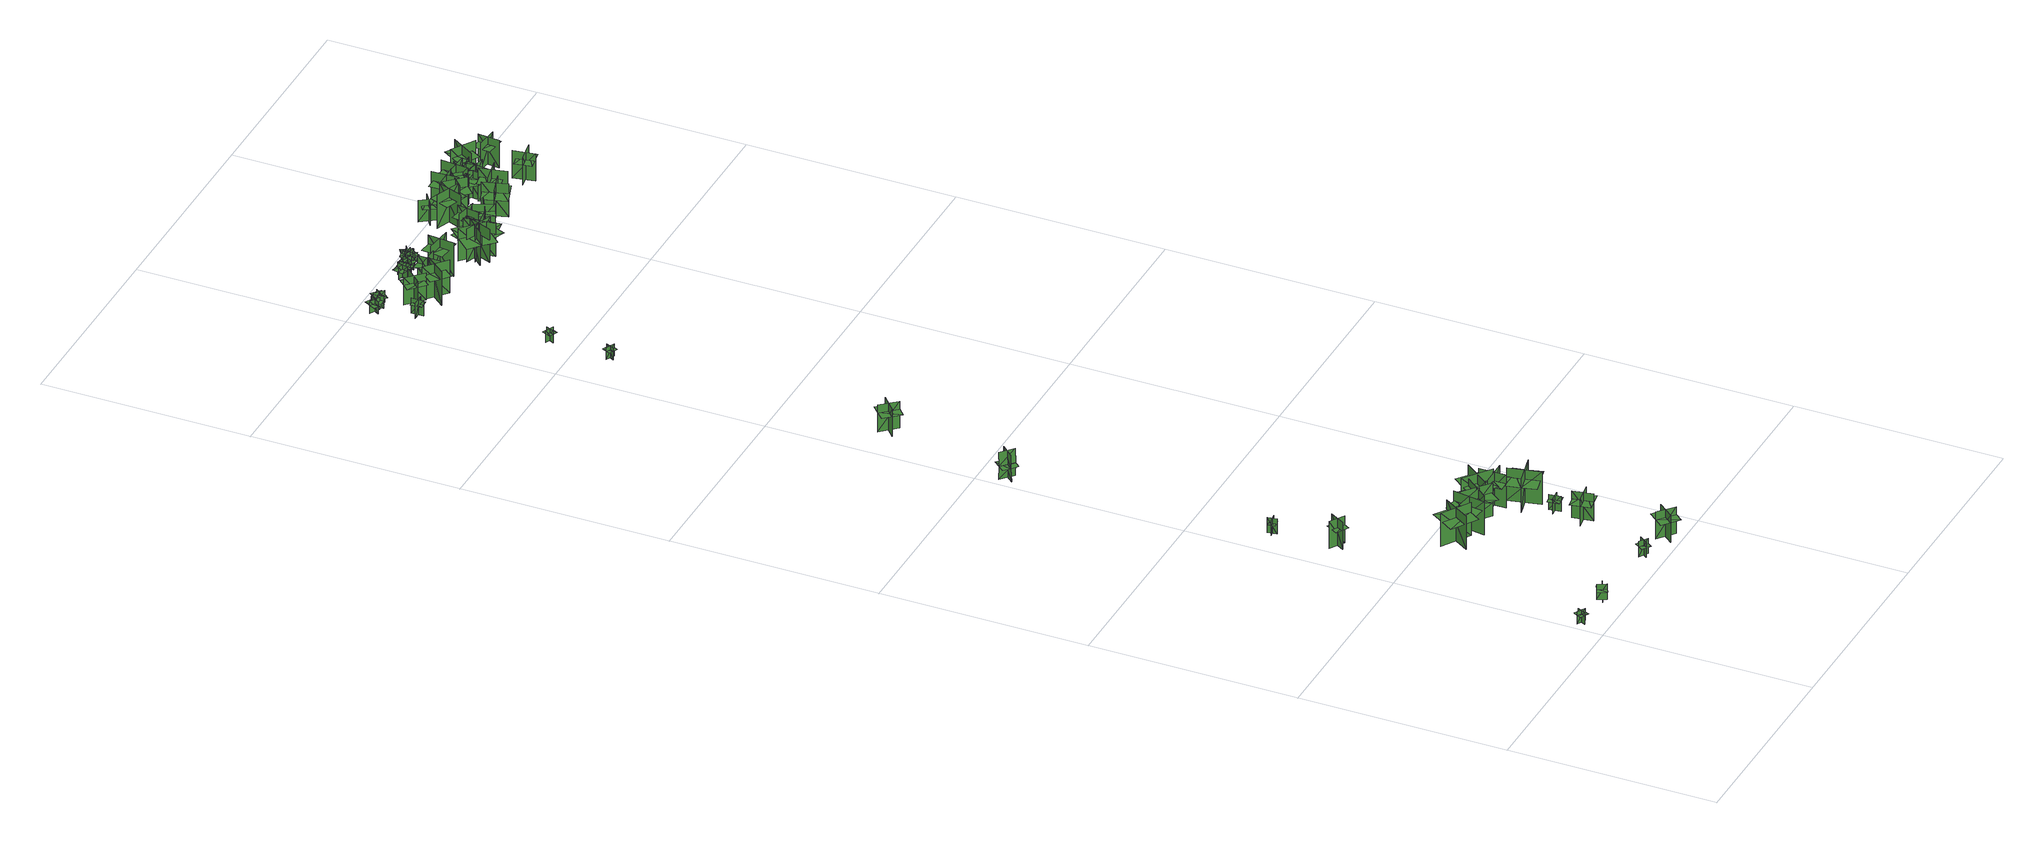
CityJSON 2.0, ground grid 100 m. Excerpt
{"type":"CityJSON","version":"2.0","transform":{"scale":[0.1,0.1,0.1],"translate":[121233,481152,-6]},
"CityObjects":{
"tree1":{"type":"SolitaryVegetationObject","geometry":[{"type":"MultiSurface","lod":"1","boundaries":[[[0,1,2]],[[0,2,3]],[[4,5,6]],[[4,6,7]],[[8,9,10]],[[8,10,11]],[[8,11,12]],[[8,12,13]]]}]},
"tree2":{"type":"SolitaryVegetationObject","geometry":[{"type":"MultiSurface","lod":"1","boundaries":[[[14,15,16]],[[14,16,17]],[[18,19,20]],[[18,20,21]],[[22,23,24]],[[22,24,25]],[[22,26,27]],[[22,27,23]]]}]},
"tree3":{"type":"SolitaryVegetationObject","geometry":[{"type":"MultiSurface","lod":"1","boundaries":[[[28,29,30]],[[28,30,31]],[[32,33,34]],[[32,34,35]],[[36,37,38]],[[36,38,39]],[[36,39,40]],[[36,40,41]]]}]},
"tree4":{"type":"SolitaryVegetationObject","geometry":[{"type":"MultiSurface","lod":"1","boundaries":[[[42,43,44]],[[42,44,45]],[[46,47,48]],[[46,48,49]],[[50,51,52]],[[50,52,53]],[[50,53,54]],[[50,54,55]]]}]},
"tree5":{"type":"SolitaryVegetationObject","geometry":[{"type":"MultiSurface","lod":"1","boundaries":[[[56,57,58]],[[56,58,59]],[[60,61,62]],[[60,62,63]],[[64,65,66]],[[64,66,67]],[[64,68,69]],[[64,69,65]]]}]},
"tree6":{"type":"SolitaryVegetationObject","geometry":[{"type":"MultiSurface","lod":"1","boundaries":[[[70,71,72]],[[70,72,73]],[[74,75,76]],[[74,76,77]],[[78,79,80]],[[78,80,81]],[[78,81,82]],[[78,82,83]]]}]},
"tree7":{"type":"SolitaryVegetationObject","geometry":[{"type":"MultiSurface","lod":"1","boundaries":[[[84,85,86]],[[84,86,87]],[[88,89,90]],[[88,90,91]],[[92,93,94]],[[92,94,95]],[[92,95,96]],[[92,96,97]]]}]},
"tree8":{"type":"SolitaryVegetationObject","geometry":[{"type":"MultiSurface","lod":"1","boundaries":[[[98,99,100]],[[98,100,101]],[[102,103,104]],[[102,104,105]],[[106,107,108]],[[106,108,109]],[[106,109,110]],[[106,110,111]]]}]},
"tree9":{"type":"SolitaryVegetationObject","geometry":[{"type":"MultiSurface","lod":"1","boundaries":[[[112,113,114]],[[112,114,115]],[[116,117,118]],[[116,118,119]],[[120,121,122]],[[120,122,123]],[[120,123,124]],[[120,124,125]]]}]},
"tree10":{"type":"SolitaryVegetationObject","geometry":[{"type":"MultiSurface","lod":"1","boundaries":[[[126,127,128]],[[126,128,129]],[[130,131,132]],[[130,132,133]],[[134,135,131]],[[134,131,130]],[[136,137,127]],[[136,127,126]],[[126,127,138]],[[126,138,139]],[[126,140,141]],[[126,141,127]]]}]},
"tree11":{"type":"SolitaryVegetationObject","geometry":[{"type":"MultiSurface","lod":"1","boundaries":[[[142,143,144]],[[142,144,145]],[[146,147,148]],[[146,148,149]],[[150,151,152]],[[150,152,153]],[[150,153,154]],[[150,154,155]]]}]},
"tree12":{"type":"SolitaryVegetationObject","geometry":[{"type":"MultiSurface","lod":"1","boundaries":[[[156,157,158]],[[156,158,159]],[[160,161,162]],[[160,162,163]],[[164,165,166]],[[164,166,167]],[[164,167,168]],[[164,168,169]]]}]},
"tree13":{"type":"SolitaryVegetationObject","geometry":[{"type":"MultiSurface","lod":"1","boundaries":[[[170,171,172]],[[170,172,173]],[[174,175,176]],[[174,176,177]],[[178,179,180]],[[178,180,181]],[[178,181,182]],[[178,182,183]]]}]},
"tree14":{"type":"SolitaryVegetationObject","geometry":[{"type":"MultiSurface","lod":"1","boundaries":[[[184,185,186]],[[184,186,187]],[[188,189,190]],[[188,190,191]],[[192,193,194]],[[192,194,195]],[[192,196,197]],[[192,197,193]]]}]},
"tree15":{"type":"SolitaryVegetationObject","geometry":[{"type":"MultiSurface","lod":"1","boundaries":[[[198,199,200]],[[198,200,201]],[[202,203,204]],[[202,204,205]],[[206,207,208]],[[206,208,209]],[[206,209,210]],[[206,210,211]]]}]},
"tree16":{"type":"SolitaryVegetationObject","geometry":[{"type":"MultiSurface","lod":"1","boundaries":[[[212,213,214]],[[212,214,215]],[[216,217,218]],[[216,218,219]],[[220,221,222]],[[220,222,223]],[[220,223,224]],[[220,224,225]]]}]},
"tree17":{"type":"SolitaryVegetationObject","geometry":[{"type":"MultiSurface","lod":"1","boundaries":[[[226,227,228]],[[226,228,229]],[[230,231,232]],[[230,232,233]],[[234,235,236]],[[234,236,237]],[[234,237,238]],[[234,238,239]]]}]},
"tree18":{"type":"SolitaryVegetationObject","geometry":[{"type":"MultiSurface","lod":"1","boundaries":[[[240,241,242]],[[240,242,243]],[[244,245,246]],[[244,246,247]],[[248,249,250]],[[248,250,251]],[[248,251,252]],[[248,252,253]]]}]},
"tree19":{"type":"SolitaryVegetationObject","geometry":[{"type":"MultiSurface","lod":"1","boundaries":[[[254,255,256]],[[254,256,257]],[[258,259,260]],[[258,260,261]],[[262,263,264]],[[262,264,265]],[[262,266,267]],[[262,267,263]]]}]},
"tree20":{"type":"SolitaryVegetationObject","geometry":[{"type":"MultiSurface","lod":"1","boundaries":[[[268,269,270]],[[268,270,271]],[[272,273,274]],[[272,274,275]],[[276,277,278]],[[276,278,279]],[[276,279,280]],[[276,280,281]]]}]},
"tree21":{"type":"SolitaryVegetationObject","geometry":[{"type":"MultiSurface","lod":"1","boundaries":[[[282,283,284]],[[282,284,285]],[[286,287,288]],[[286,288,289]],[[290,291,292]],[[290,292,293]],[[290,293,294]],[[290,294,295]]]}]},
"tree22":{"type":"SolitaryVegetationObject","geometry":[{"type":"MultiSurface","lod":"1","boundaries":[[[296,297,298]],[[296,298,299]],[[300,301,302]],[[300,302,303]],[[304,305,306]],[[304,306,307]],[[304,307,308]],[[304,308,309]]]}]},
"tree23":{"type":"SolitaryVegetationObject","geometry":[{"type":"MultiSurface","lod":"1","boundaries":[[[310,311,312]],[[310,312,313]],[[314,315,316]],[[314,316,317]],[[318,319,320]],[[318,320,321]],[[318,322,323]],[[318,323,319]]]}]},
"tree24":{"type":"SolitaryVegetationObject","geometry":[{"type":"MultiSurface","lod":"1","boundaries":[[[324,325,326]],[[324,326,327]],[[328,329,330]],[[328,330,331]],[[332,333,334]],[[332,334,335]],[[332,336,337]],[[332,337,333]]]}]},
"tree25":{"type":"SolitaryVegetationObject","geometry":[{"type":"MultiSurface","lod":"1","boundaries":[[[338,339,340]],[[338,340,341]],[[342,343,344]],[[342,344,345]],[[346,347,348]],[[346,348,349]],[[346,350,351]],[[346,351,347]]]}]},
"tree26":{"type":"SolitaryVegetationObject","geometry":[{"type":"MultiSurface","lod":"1","boundaries":[[[352,353,354]],[[352,354,355]],[[356,357,358]],[[356,358,359]],[[360,361,362]],[[360,362,363]],[[360,363,364]],[[360,364,365]]]}]},
"tree27":{"type":"SolitaryVegetationObject","geometry":[{"type":"MultiSurface","lod":"1","boundaries":[[[366,367,368]],[[366,368,369]],[[370,371,372]],[[370,372,373]],[[374,375,376]],[[374,376,377]],[[374,377,378]],[[374,378,379]]]}]},
"tree28":{"type":"SolitaryVegetationObject","geometry":[{"type":"MultiSurface","lod":"1","boundaries":[[[380,381,382]],[[380,382,383]],[[384,385,386]],[[384,386,387]],[[388,389,390]],[[388,390,391]],[[388,391,392]],[[388,392,393]]]}]},
"tree29":{"type":"SolitaryVegetationObject","geometry":[{"type":"MultiSurface","lod":"1","boundaries":[[[394,395,396]],[[394,396,397]],[[398,399,400]],[[398,400,401]],[[402,403,404]],[[402,404,405]],[[402,406,407]],[[402,407,403]]]}]},
"tree30":{"type":"SolitaryVegetationObject","geometry":[{"type":"MultiSurface","lod":"1","boundaries":[[[408,409,410]],[[408,410,411]],[[412,413,414]],[[412,414,415]],[[416,417,418]],[[416,418,419]],[[416,419,420]],[[416,420,421]]]}]},
"tree31":{"type":"SolitaryVegetationObject","geometry":[{"type":"MultiSurface","lod":"1","boundaries":[[[422,423,424]],[[422,424,425]],[[426,427,428]],[[426,428,429]],[[430,431,432]],[[430,432,433]],[[430,433,434]],[[430,434,435]]]}]},
"tree32":{"type":"SolitaryVegetationObject","geometry":[{"type":"MultiSurface","lod":"1","boundaries":[[[436,437,438]],[[436,438,439]],[[440,441,442]],[[440,442,443]],[[444,445,446]],[[444,446,447]],[[444,447,448]],[[444,448,449]]]}]},
"tree33":{"type":"SolitaryVegetationObject","geometry":[{"type":"MultiSurface","lod":"1","boundaries":[[[450,451,452]],[[450,452,453]],[[454,455,456]],[[454,456,457]],[[458,459,460]],[[458,460,461]],[[458,461,462]],[[458,462,463]]]}]},
"tree34":{"type":"SolitaryVegetationObject","geometry":[{"type":"MultiSurface","lod":"1","boundaries":[[[464,465,466]],[[464,466,467]],[[468,469,470]],[[468,470,471]],[[472,473,474]],[[472,474,475]],[[472,475,476]],[[472,476,477]]]}]},
"tree35":{"type":"SolitaryVegetationObject","geometry":[{"type":"MultiSurface","lod":"1","boundaries":[[[478,479,480]],[[478,480,481]],[[482,483,484]],[[482,484,485]],[[486,487,488]],[[486,488,489]],[[486,489,490]],[[486,490,491]]]}]},
"tree36":{"type":"SolitaryVegetationObject","geometry":[{"type":"MultiSurface","lod":"1","boundaries":[[[492,493,494]],[[492,494,495]],[[496,497,498]],[[496,498,499]],[[500,501,502]],[[500,502,503]],[[500,503,504]],[[500,504,505]]]}]},
"tree37":{"type":"SolitaryVegetationObject","geometry":[{"type":"MultiSurface","lod":"1","boundaries":[[[506,507,508]],[[506,508,509]],[[510,511,512]],[[510,512,513]],[[514,515,516]],[[514,516,517]],[[514,518,519]],[[514,519,515]]]}]},
"tree38":{"type":"SolitaryVegetationObject","geometry":[{"type":"MultiSurface","lod":"1","boundaries":[[[520,521,522]],[[520,522,523]],[[524,525,526]],[[524,526,527]],[[528,529,530]],[[528,530,531]],[[528,532,533]],[[528,533,529]]]}]},
"tree39":{"type":"SolitaryVegetationObject","geometry":[{"type":"MultiSurface","lod":"1","boundaries":[[[534,535,536]],[[534,536,537]],[[538,539,540]],[[538,540,541]],[[542,543,544]],[[542,544,545]],[[542,546,547]],[[542,547,543]]]}]},
"tree40":{"type":"SolitaryVegetationObject","geometry":[{"type":"MultiSurface","lod":"1","boundaries":[[[548,549,550]],[[548,550,551]],[[552,553,554]],[[552,554,555]],[[556,557,558]],[[556,558,559]],[[556,560,561]],[[556,561,557]]]}]},
"tree41":{"type":"SolitaryVegetationObject","geometry":[{"type":"MultiSurface","lod":"1","boundaries":[[[562,563,564]],[[562,564,565]],[[566,567,568]],[[566,568,569]],[[570,571,572]],[[570,572,573]],[[570,573,574]],[[570,574,575]]]}]},
"tree42":{"type":"SolitaryVegetationObject","geometry":[{"type":"MultiSurface","lod":"1","boundaries":[[[576,577,578]],[[576,578,579]],[[580,581,582]],[[580,582,583]],[[584,585,586]],[[584,586,587]],[[584,587,588]],[[584,588,589]]]}]},
"tree43":{"type":"SolitaryVegetationObject","geometry":[{"type":"MultiSurface","lod":"1","boundaries":[[[590,591,592]],[[590,592,593]],[[594,595,596]],[[594,596,597]],[[598,599,600]],[[598,600,601]],[[598,602,603]],[[598,603,599]]]}]},
"tree44":{"type":"SolitaryVegetationObject","geometry":[{"type":"MultiSurface","lod":"1","boundaries":[[[604,605,606]],[[604,606,607]],[[608,609,610]],[[608,610,611]],[[612,613,614]],[[612,614,615]],[[612,616,617]],[[612,617,613]]]}]},
"tree45":{"type":"SolitaryVegetationObject","geometry":[{"type":"MultiSurface","lod":"1","boundaries":[[[618,619,620]],[[618,620,621]],[[622,623,624]],[[622,624,625]],[[626,627,628]],[[626,628,629]],[[626,629,630]],[[626,630,631]]]}]},
"tree46":{"type":"SolitaryVegetationObject","geometry":[{"type":"MultiSurface","lod":"1","boundaries":[[[632,633,634]],[[632,634,635]],[[636,637,638]],[[636,638,639]],[[640,641,642]],[[640,642,643]],[[640,644,645]],[[640,645,641]]]}]},
"tree47":{"type":"SolitaryVegetationObject","geometry":[{"type":"MultiSurface","lod":"1","boundaries":[[[646,647,648]],[[646,648,649]],[[650,651,652]],[[650,652,653]],[[654,655,656]],[[654,656,657]],[[654,658,659]],[[654,659,655]]]}]},
"tree48":{"type":"SolitaryVegetationObject","geometry":[{"type":"MultiSurface","lod":"1","boundaries":[[[660,661,662]],[[660,662,663]],[[664,665,666]],[[664,666,667]],[[668,669,670]],[[668,670,671]],[[668,671,672]],[[668,672,673]]]}]},
"tree49":{"type":"SolitaryVegetationObject","geometry":[{"type":"MultiSurface","lod":"1","boundaries":[[[674,675,676]],[[674,676,677]],[[678,679,680]],[[678,680,681]],[[682,683,684]],[[682,684,685]],[[682,685,686]],[[682,686,687]]]}]},
"tree50":{"type":"SolitaryVegetationObject","geometry":[{"type":"MultiSurface","lod":"1","boundaries":[[[688,689,690]],[[688,690,691]],[[692,693,694]],[[692,694,695]],[[696,697,698]],[[696,698,699]],[[696,700,701]],[[696,701,697]]]}]},
"tree51":{"type":"SolitaryVegetationObject","geometry":[{"type":"MultiSurface","lod":"1","boundaries":[[[702,703,704]],[[702,704,705]],[[706,707,708]],[[706,708,709]],[[710,711,712]],[[710,712,713]],[[710,714,715]],[[710,715,711]]]}]},
"tree52":{"type":"SolitaryVegetationObject","geometry":[{"type":"MultiSurface","lod":"1","boundaries":[[[716,717,718]],[[716,718,719]],[[720,721,722]],[[720,722,723]],[[724,725,726]],[[724,726,727]],[[724,728,729]],[[724,729,725]]]}]}
},
"vertices":[
[48,139,22],[28,99,22],[28,99,84],[48,139,84],[20,130,22],[59,110,22],[59,110,84],[20,130,84],[20,130,67],[10,110,67],[49,90,67],[59,110,67],[69,130,67],[30,150,67],
[268,124,20],[225,102,20],[225,102,99],[268,124,99],[233,135,20],[254,93,20],[254,93,99],[233,135,99],[233,135,74],[254,93,74],[277,104,74],[256,147,74],[210,123,74],[231,81,74],
[130,1301,25],[171,1371,25],[171,1371,165],[130,1301,165],[182,1315,25],[182,1315,165],[112,1356,165],[112,1356,25],[180,1317,120],[197,1346,120],[140,1379,120],[123,1349,120],[106,1320,120],[163,1287,120],
[104,1630,23],[148,1638,23],[148,1638,100],[104,1630,100],[128,1613,23],[128,1613,100],[121,1657,100],[121,1657,23],[128,1615,75],[147,1618,75],[141,1653,75],[122,1650,75],[103,1647,75],[109,1612,75],
[651,115,22],[624,76,22],[624,76,101],[651,115,101],[615,108,22],[655,81,22],[655,81,101],[615,108,101],[615,108,75],[655,81,75],[669,103,75],[630,130,75],[601,87,75],[640,60,75],
[375,823,9],[460,955,9],[460,955,180],[375,823,180],[484,848,9],[352,933,9],[352,933,180],[484,848,180],[479,851,133],[517,909,133],[395,988,133],[358,930,133],[320,872,133],[441,793,133],
[605,866,8],[449,889,8],[449,889,179],[605,866,179],[537,956,8],[514,800,8],[514,800,179],[537,956,179],[536,950,132],[468,960,132],[447,817,132],[515,807,132],[583,796,132],[604,940,132],
[849,109,16],[785,33,16],[785,33,155],[849,109,155],[783,104,16],[859,40,16],[859,40,155],[783,104,155],[783,104,116],[751,66,116],[827,1,116],[859,40,116],[891,78,116],[815,142,116],
[655,940,9],[556,818,9],[556,818,180],[655,940,180],[543,927,9],[666,829,9],[666,829,180],[543,927,180],[548,923,132],[505,870,132],[618,779,132],[661,833,132],[704,886,132],[591,977,132],
[31,2839,85],[82,2896,85],[53,2923,86],[2,2866,86],[27,2892,85],[84,2841,85],[87,2845,156],[30,2896,156],[30,2896,15],[87,2845,15],[34,2837,15],[85,2894,15],[82,2896,156],[31,2839,156],[60,2814,86],[111,2871,86],
[808,411,11],[792,509,11],[792,509,150],[808,411,150],[847,464,11],[749,448,11],[749,448,150],[847,464,150],[847,464,111],[839,513,111],[741,498,111],[749,448,111],[757,399,111],[855,415,111],
[751,865,20],[626,960,20],[626,960,191],[751,865,191],[735,976,20],[639,851,20],[639,851,191],[735,976,191],[731,971,143],[676,1013,143],[588,898,143],[643,856,143],[698,814,143],[786,929,143],
[835,601,14],[780,594,14],[780,594,91],[835,601,91],[806,624,14],[813,569,14],[813,569,91],[806,624,91],[806,624,70],[779,620,70],[785,566,70],[813,569,70],[840,572,70],[834,627,70],
[746,931,7],[749,801,7],[749,801,180],[746,931,180],[675,856,7],[805,859,7],[805,859,180],[675,856,180],[746,920,135],[749,801,135],[800,802,135],[797,921,135],[695,919,135],[697,800,135],
[799,822,10],[834,669,10],[834,669,181],[799,822,181],[740,726,10],[893,762,10],[893,762,181],[740,726,181],[746,728,134],[762,660,134],[903,693,134],[887,760,134],[872,827,134],[731,795,134],
[200,3517,31],[126,3450,31],[126,3450,170],[200,3517,170],[133,3521,31],[200,3447,31],[200,3447,170],[133,3521,170],[133,3521,131],[97,3487,131],[164,3414,131],[200,3447,131],[237,3481,131],[170,3554,131],
[163,4830,34],[203,4811,34],[203,4811,95],[163,4830,95],[173,4802,34],[192,4842,34],[192,4842,95],[173,4802,95],[173,4802,78],[193,4792,78],[212,4832,78],[192,4842,78],[172,4851,78],[153,4812,78],
[215,5108,35],[174,5124,35],[174,5124,97],[215,5108,97],[204,5135,35],[187,5094,35],[187,5094,97],[204,5135,97],[204,5135,79],[184,5143,79],[167,5102,79],[187,5094,79],[208,5085,79],[225,5126,79],
[111,5738,59],[113,5679,59],[113,5679,138],[111,5738,138],[79,5704,59],[138,5706,59],[138,5706,138],[79,5704,138],[111,5733,117],[113,5679,117],[136,5680,117],[134,5734,117],[88,5732,117],[89,5678,117],
[81,5876,60],[81,5876,122],[34,5902,122],[34,5902,60],[46,5866,60],[46,5866,122],[71,5912,122],[71,5912,60],[42,5859,102],[66,5847,102],[96,5903,102],[73,5916,102],[49,5929,102],[19,5872,102],
[92,5861,61],[92,5861,123],[86,5914,123],[86,5914,61],[64,5884,61],[64,5884,123],[115,5890,123],[115,5890,61],[56,5883,103],[59,5857,103],[123,5863,103],[120,5890,103],[117,5917,103],[53,5910,103],
[95,5910,62],[95,5910,124],[137,5876,124],[137,5876,62],[131,5913,62],[131,5913,124],[99,5873,124],[99,5873,62],[136,5919,104],[116,5936,104],[75,5886,104],[96,5869,104],[117,5852,104],[157,5902,104],
[236,5724,57],[158,5796,57],[158,5796,198],[236,5724,198],[232,5808,57],[160,5730,57],[160,5730,198],[232,5808,198],[229,5730,162],[158,5796,162],[130,5765,162],[201,5699,162],[258,5761,162],[187,5827,162],
[230,5647,54],[313,5746,54],[313,5746,226],[230,5647,226],[332,5656,54],[232,5740,54],[232,5740,226],[332,5656,226],[237,5655,182],[313,5746,182],[274,5779,182],[198,5688,182],[276,5622,182],[353,5713,182],
[344,5707,59],[344,5813,59],[344,5813,200],[344,5707,200],[403,5767,59],[297,5767,59],[297,5767,200],[403,5767,200],[344,5716,163],[344,5813,163],[302,5813,163],[302,5716,163],[386,5716,163],[386,5813,163],
[360,5917,62],[360,5917,124],[347,5865,124],[347,5865,62],[378,5886,62],[378,5886,124],[328,5898,124],[328,5898,62],[386,5884,103],[392,5910,103],[329,5925,103],[323,5899,103],[317,5873,103],[379,5858,103],
[352,5892,57],[352,5892,119],[405,5890,119],[405,5890,57],[379,5916,57],[379,5916,119],[377,5865,119],[377,5865,57],[379,5924,99],[352,5925,99],[350,5861,99],[376,5860,99],[403,5859,99],[406,5923,99],
[426,5921,58],[426,5921,120],[406,5872,120],[406,5872,58],[439,5887,58],[439,5887,120],[392,5907,120],[392,5907,58],[447,5884,100],[457,5909,100],[398,5934,100],[387,5909,100],[377,5884,100],[436,5860,100],
[392,5773,57],[521,5759,57],[521,5759,229],[392,5773,229],[457,5693,57],[471,5822,57],[471,5822,229],[457,5693,229],[403,5772,185],[521,5759,185],[527,5810,185],[409,5823,185],[398,5720,185],[516,5708,185],
[435,5873,54],[435,5873,116],[452,5924,116],[452,5924,54],[420,5906,54],[420,5906,116],[468,5889,116],[468,5889,54],[412,5908,96],[404,5883,96],[464,5862,96],[473,5888,96],[482,5913,96],[421,5934,96],
[457,5880,61],[457,5880,123],[471,5932,123],[471,5932,61],[440,5912,61],[440,5912,123],[489,5898,123],[489,5898,61],[432,5914,102],[425,5888,102],[487,5871,102],[494,5897,102],[501,5923,102],[439,5940,102],
[503,5921,56],[503,5921,118],[449,5915,118],[449,5915,56],[480,5893,56],[480,5893,118],[474,5944,118],[474,5944,56],[481,5885,98],[507,5888,98],[500,5952,98],[473,5949,98],[446,5946,98],[454,5882,98],
[475,5953,52],[475,5953,114],[504,5908,114],[504,5908,52],[510,5944,52],[510,5944,114],[466,5916,114],[466,5916,52],[516,5949,94],[502,5971,94],[448,5936,94],[463,5914,94],[477,5891,94],[531,5926,94],
[683,5626,57],[683,5626,227],[575,5726,227],[575,5726,57],[583,5624,57],[583,5624,227],[680,5728,227],[680,5728,57],[569,5608,172],[622,5558,172],[743,5687,172],[689,5737,172],[635,5787,172],[515,5658,172],
[621,5597,57],[621,5597,228],[676,5733,228],[676,5733,57],[584,5689,57],[584,5689,228],[715,5636,228],[715,5636,57],[563,5697,172],[536,5629,172],[699,5563,172],[727,5631,172],[755,5699,172],[591,5766,172],
[677,5593,57],[677,5593,228],[657,5738,228],[657,5738,57],[599,5654,57],[599,5654,228],[740,5674,228],[740,5674,57],[578,5651,172],[588,5578,172],[762,5603,172],[752,5675,172],[742,5748,172],[567,5724,172],
[712,5783,61],[818,5767,61],[818,5767,201],[712,5783,201],[762,5716,61],[779,5821,61],[779,5821,201],[762,5716,201],[721,5782,165],[818,5767,165],[824,5808,165],[728,5823,165],[715,5740,165],[811,5725,165],
[808,5772,57],[859,5679,57],[859,5679,198],[808,5772,198],[785,5691,57],[878,5743,57],[878,5743,198],[785,5691,198],[812,5764,161],[859,5679,161],[896,5699,161],[849,5784,161],[776,5744,161],[823,5659,161],
[781,5920,51],[903,5875,51],[903,5875,224],[781,5920,224],[824,5827,51],[870,5949,51],[870,5949,224],[824,5827,224],[791,5916,179],[903,5875,179],[921,5923,179],[809,5964,179],[773,5868,179],[885,5827,179],
[867,6009,45],[799,5962,45],[799,5962,155],[867,6009,155],[803,6021,45],[850,5953,45],[850,5953,155],[803,6021,155],[861,6005,127],[799,5962,127],[818,5935,127],[880,5979,127],[843,6032,127],[781,5989,127],
[987,5671,56],[951,5787,56],[951,5787,226],[987,5671,226],[1025,5743,56],[909,5706,56],[909,5706,226],[1025,5743,226],[1025,5743,178],[1007,5801,178],[891,5764,178],[909,5706,178],[927,5648,178],[1044,5685,178],
[887,5861,55],[976,5945,55],[976,5945,224],[887,5861,224],[968,5859,55],[885,5947,55],[885,5947,224],[968,5859,224],[968,5859,176],[1012,5901,176],[929,5989,176],[885,5947,176],[840,5905,176],[924,5817,176],
[938,6020,54],[941,5890,54],[941,5890,227],[938,6020,227],[868,5946,54],[997,5948,54],[997,5948,227],[868,5946,227],[939,6009,182],[941,5890,182],[992,5891,182],[990,6010,182],[887,6008,182],[889,5889,182],
[983,5771,58],[1110,5797,58],[1110,5797,231],[983,5771,231],[1070,5715,58],[1043,5842,58],[1043,5842,231],[1070,5715,231],[994,5773,186],[1110,5797,186],[1100,5848,186],[984,5823,186],[1005,5723,186],[1121,5747,186],
[1088,5943,57],[1001,5870,57],[1001,5870,198],[1088,5943,198],[998,5950,57],[1071,5864,57],[1071,5864,198],[998,5950,198],[1077,5944,152],[1043,5984,152],[957,5909,152],[992,5870,152],[1026,5830,152],[1111,5905,152],
[1036,6017,55],[1027,5887,55],[1027,5887,228],[1036,6017,228],[959,5949,55],[1089,5940,55],[1089,5940,228],[959,5949,228],[1035,6006,183],[1027,5887,183],[1078,5884,183],[1086,6003,183],[984,6009,183],[976,5891,183],
[1054,5833,56],[1065,5938,56],[1065,5938,197],[1054,5833,197],[1119,5886,56],[1013,5897,56],[1013,5897,197],[1119,5886,197],[1055,5842,161],[1065,5938,161],[1023,5943,161],[1013,5846,161],[1097,5837,161],[1107,5934,161],
[1053,5922,57],[1151,5937,57],[1151,5937,196],[1053,5922,196],[1106,5882,57],[1091,5981,57],[1091,5981,196],[1106,5882,196],[1106,5882,157],[1155,5890,157],[1140,5988,157],[1091,5981,157],[1042,5974,157],[1056,5875,157],
[1119,5933,57],[1098,5836,57],[1098,5836,196],[1119,5933,196],[1063,5898,57],[1160,5877,57],[1160,5877,196],[1063,5898,196],[1063,5898,157],[1052,5849,157],[1150,5828,157],[1160,5877,157],[1171,5925,157],[1074,5947,157],
[1139,5920,55],[1207,6031,55],[1207,6031,228],[1139,5920,228],[1239,5945,55],[1128,6013,55],[1128,6013,228],[1239,5945,228],[1145,5930,183],[1207,6031,183],[1163,6058,183],[1101,5957,183],[1188,5903,183],[1251,6004,183],
[1342,5738,58],[1238,5719,58],[1238,5719,199],[1342,5738,199],[1272,5785,58],[1292,5681,58],[1292,5681,199],[1272,5785,199],[1333,5737,162],[1238,5719,162],[1245,5678,162],[1341,5695,162],[1325,5778,162],[1230,5760,162],
[1269,5935,56],[1375,5925,56],[1375,5925,197],[1269,5935,197],[1323,5871,56],[1333,5976,56],[1333,5976,197],[1323,5871,197],[1278,5934,161],[1375,5925,161],[1379,5967,161],[1282,5976,161],[1274,5893,161],[1371,5883,161]
]}
